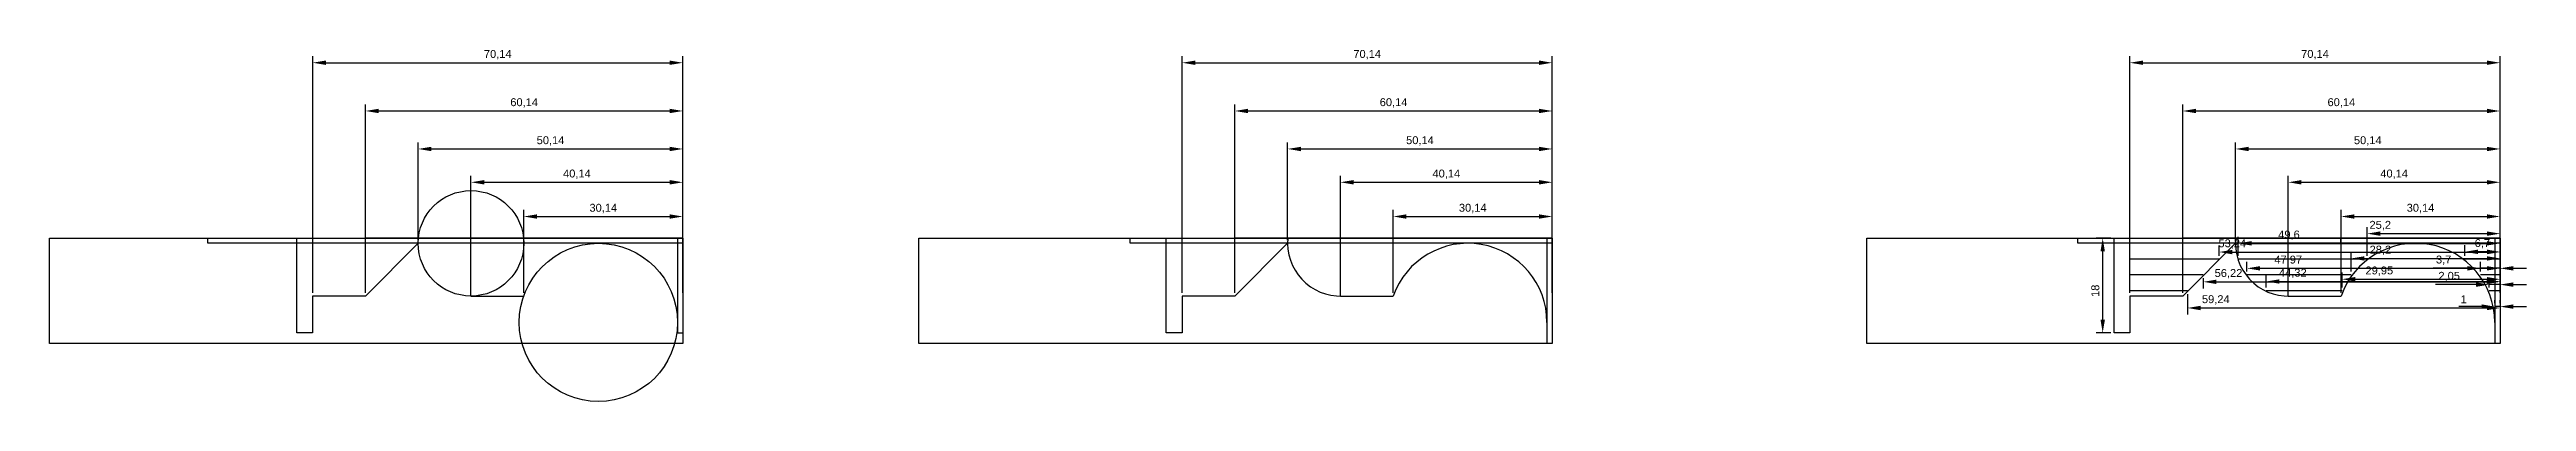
# Model space of a CAD drawing. Header units: millimetres. Extents: x 2003 to 2472, y 2217 to 2284.
import ezdxf

# ---------------------------------------------------------------- set-up
doc = ezdxf.new("R2010")
doc.units = ezdxf.units.MM
doc.styles.get("Standard").update_dxf_attribs({"font": 'arial.ttf'})
doc.dimstyles.new('ISO-25', dxfattribs={"dimtxt": 1.5, "dimasz": 2.5, "dimexe": 1.25, "dimexo": 0.625, "dimtad": 1, "dimtxsty": 'Standard', "dimcen": 2.5, "dimadec": 0, "dimazin": 0, "dimtfac": 1, "dimtmove": 0, "dimatfit": 3, "dimfxl": 1, "dimarcsym": 0})

# ---------------------------------------------------------------- blocks, each defined once
blk = doc.blocks.new('*D19')
at = {"color": 0, "lineweight": -2, "transparency": 16777216}
for p, q in [((2092.72, 2237.5), (2092.72, 2253.21)), ((2122.86, 2237.5), (2122.86, 2253.21)), ((2095.22, 2251.96), (2120.36, 2251.96))]:
    blk.add_line(p, q, dxfattribs=at)
at = {"color": 0, "transparency": 16777216}
for points in [[(2095.22, 2252.37), (2095.22, 2251.54), (2092.72, 2251.96)], [(2120.36, 2252.37), (2120.36, 2251.54), (2122.86, 2251.96)]]:
    blk.add_solid(points, dxfattribs=at)
at = {"layer": 'Defpoints', "color": 0, "transparency": 16777216}
for p in [(2122.86, 2251.96), (2092.72, 2236.88), (2122.86, 2236.88)]:
    blk.add_point(p, dxfattribs=at)
at = {"color": 0, "transparency": 16777216, "insert": (2107.79, 2253.48), "char_height": 1.5, "attachment_point": 5}
blk.add_mtext('30,14', dxfattribs=at)
blk = doc.blocks.new('*D20')
at = {"color": 0, "lineweight": -2, "transparency": 16777216}
for p, q in [((2082.72, 2237.5), (2082.72, 2259.7)), ((2085.22, 2258.45), (2120.36, 2258.45)), ((2122.86, 2237.5), (2122.86, 2259.7))]:
    blk.add_line(p, q, dxfattribs=at)
at = {"color": 0, "transparency": 16777216}
for points in [[(2085.22, 2258.87), (2085.22, 2258.03), (2082.72, 2258.45)], [(2120.36, 2258.87), (2120.36, 2258.03), (2122.86, 2258.45)]]:
    blk.add_solid(points, dxfattribs=at)
at = {"layer": 'Defpoints', "color": 0, "transparency": 16777216}
for p in [(2122.86, 2258.45), (2082.72, 2236.88), (2122.86, 2236.88)]:
    blk.add_point(p, dxfattribs=at)
at = {"color": 0, "transparency": 16777216, "insert": (2102.79, 2259.97), "char_height": 1.5, "attachment_point": 5}
blk.add_mtext('40,14', dxfattribs=at)
blk = doc.blocks.new('*D21')
at = {"color": 0, "lineweight": -2, "transparency": 16777216}
for p, q in [((2072.72, 2247.5), (2072.72, 2266.02)), ((2075.22, 2264.77), (2120.36, 2264.77)), ((2122.86, 2247.5), (2122.86, 2266.02))]:
    blk.add_line(p, q, dxfattribs=at)
at = {"color": 0, "transparency": 16777216}
for points in [[(2075.22, 2265.18), (2075.22, 2264.35), (2072.72, 2264.77)], [(2120.36, 2265.18), (2120.36, 2264.35), (2122.86, 2264.77)]]:
    blk.add_solid(points, dxfattribs=at)
at = {"layer": 'Defpoints', "color": 0, "transparency": 16777216}
for p in [(2122.86, 2264.77), (2072.72, 2246.87), (2122.86, 2246.87)]:
    blk.add_point(p, dxfattribs=at)
at = {"color": 0, "transparency": 16777216, "insert": (2097.79, 2266.29), "char_height": 1.5, "attachment_point": 5}
blk.add_mtext('50,14', dxfattribs=at)
blk = doc.blocks.new('*D22')
at = {"color": 0, "lineweight": -2, "transparency": 16777216}
for p, q in [((2062.72, 2237.5), (2062.72, 2273.22)), ((2065.22, 2271.97), (2120.36, 2271.97)), ((2122.86, 2237.5), (2122.86, 2273.22))]:
    blk.add_line(p, q, dxfattribs=at)
at = {"color": 0, "transparency": 16777216}
for points in [[(2065.22, 2272.39), (2065.22, 2271.56), (2062.72, 2271.97)], [(2120.36, 2272.39), (2120.36, 2271.56), (2122.86, 2271.97)]]:
    blk.add_solid(points, dxfattribs=at)
at = {"layer": 'Defpoints', "color": 0, "transparency": 16777216}
for p in [(2122.86, 2271.97), (2062.72, 2236.87), (2122.86, 2236.88)]:
    blk.add_point(p, dxfattribs=at)
at = {"color": 0, "transparency": 16777216, "insert": (2092.79, 2273.5), "char_height": 1.5, "attachment_point": 5}
blk.add_mtext('60,14', dxfattribs=at)
blk = doc.blocks.new('*D23')
at = {"color": 0, "lineweight": -2, "transparency": 16777216}
for p, q in [((2052.72, 2237.5), (2052.72, 2282.37)), ((2055.22, 2281.12), (2120.36, 2281.12)), ((2122.86, 2238.5), (2122.86, 2282.37))]:
    blk.add_line(p, q, dxfattribs=at)
at = {"color": 0, "transparency": 16777216}
for points in [[(2055.22, 2281.54), (2055.22, 2280.71), (2052.72, 2281.12)], [(2120.36, 2281.54), (2120.36, 2280.71), (2122.86, 2281.12)]]:
    blk.add_solid(points, dxfattribs=at)
at = {"layer": 'Defpoints', "color": 0, "transparency": 16777216}
for p in [(2122.86, 2281.12), (2052.72, 2236.87), (2122.86, 2237.87)]:
    blk.add_point(p, dxfattribs=at)
at = {"color": 0, "transparency": 16777216, "insert": (2087.79, 2282.65), "char_height": 1.5, "attachment_point": 5}
blk.add_mtext('70,14', dxfattribs=at)
blk = doc.blocks.new('*D24')
at = {"color": 0, "lineweight": -2, "transparency": 16777216}
for p, q in [((2257.47, 2237.5), (2257.47, 2253.21)), ((2287.61, 2237.5), (2287.61, 2253.21)), ((2259.97, 2251.96), (2285.11, 2251.96))]:
    blk.add_line(p, q, dxfattribs=at)
at = {"color": 0, "transparency": 16777216}
for points in [[(2259.97, 2252.37), (2259.97, 2251.54), (2257.47, 2251.96)], [(2285.11, 2252.37), (2285.11, 2251.54), (2287.61, 2251.96)]]:
    blk.add_solid(points, dxfattribs=at)
at = {"layer": 'Defpoints', "color": 0, "transparency": 16777216}
for p in [(2287.61, 2251.96), (2257.47, 2236.88), (2287.61, 2236.88)]:
    blk.add_point(p, dxfattribs=at)
at = {"color": 0, "transparency": 16777216, "insert": (2272.54, 2253.48), "char_height": 1.5, "attachment_point": 5}
blk.add_mtext('30,14', dxfattribs=at)
blk = doc.blocks.new('*D25')
at = {"color": 0, "lineweight": -2, "transparency": 16777216}
for p, q in [((2247.47, 2237.5), (2247.47, 2259.7)), ((2249.97, 2258.45), (2285.11, 2258.45)), ((2287.61, 2237.5), (2287.61, 2259.7))]:
    blk.add_line(p, q, dxfattribs=at)
at = {"color": 0, "transparency": 16777216}
for points in [[(2249.97, 2258.87), (2249.97, 2258.03), (2247.47, 2258.45)], [(2285.11, 2258.87), (2285.11, 2258.03), (2287.61, 2258.45)]]:
    blk.add_solid(points, dxfattribs=at)
at = {"layer": 'Defpoints', "color": 0, "transparency": 16777216}
for p in [(2287.61, 2258.45), (2247.47, 2236.88), (2287.61, 2236.88)]:
    blk.add_point(p, dxfattribs=at)
at = {"color": 0, "transparency": 16777216, "insert": (2267.54, 2259.97), "char_height": 1.5, "attachment_point": 5}
blk.add_mtext('40,14', dxfattribs=at)
blk = doc.blocks.new('*D26')
at = {"color": 0, "lineweight": -2, "transparency": 16777216}
for p, q in [((2237.47, 2247.5), (2237.47, 2266.02)), ((2239.97, 2264.77), (2285.11, 2264.77)), ((2287.61, 2247.5), (2287.61, 2266.02))]:
    blk.add_line(p, q, dxfattribs=at)
at = {"color": 0, "transparency": 16777216}
for points in [[(2239.97, 2265.18), (2239.97, 2264.35), (2237.47, 2264.77)], [(2285.11, 2265.18), (2285.11, 2264.35), (2287.61, 2264.77)]]:
    blk.add_solid(points, dxfattribs=at)
at = {"layer": 'Defpoints', "color": 0, "transparency": 16777216}
for p in [(2287.61, 2264.77), (2237.47, 2246.87), (2287.61, 2246.87)]:
    blk.add_point(p, dxfattribs=at)
at = {"color": 0, "transparency": 16777216, "insert": (2262.54, 2266.29), "char_height": 1.5, "attachment_point": 5}
blk.add_mtext('50,14', dxfattribs=at)
blk = doc.blocks.new('*D27')
at = {"color": 0, "lineweight": -2, "transparency": 16777216}
for p, q in [((2227.47, 2237.5), (2227.47, 2273.22)), ((2229.97, 2271.97), (2285.11, 2271.97)), ((2287.61, 2237.5), (2287.61, 2273.22))]:
    blk.add_line(p, q, dxfattribs=at)
at = {"color": 0, "transparency": 16777216}
for points in [[(2229.97, 2272.39), (2229.97, 2271.56), (2227.47, 2271.97)], [(2285.11, 2272.39), (2285.11, 2271.56), (2287.61, 2271.97)]]:
    blk.add_solid(points, dxfattribs=at)
at = {"layer": 'Defpoints', "color": 0, "transparency": 16777216}
for p in [(2287.61, 2271.97), (2227.47, 2236.87), (2287.61, 2236.88)]:
    blk.add_point(p, dxfattribs=at)
at = {"color": 0, "transparency": 16777216, "insert": (2257.54, 2273.5), "char_height": 1.5, "attachment_point": 5}
blk.add_mtext('60,14', dxfattribs=at)
blk = doc.blocks.new('*D28')
at = {"color": 0, "lineweight": -2, "transparency": 16777216}
for p, q in [((2217.47, 2237.5), (2217.47, 2282.37)), ((2219.97, 2281.12), (2285.11, 2281.12)), ((2287.61, 2238.5), (2287.61, 2282.37))]:
    blk.add_line(p, q, dxfattribs=at)
at = {"color": 0, "transparency": 16777216}
for points in [[(2219.97, 2281.54), (2219.97, 2280.71), (2217.47, 2281.12)], [(2285.11, 2281.54), (2285.11, 2280.71), (2287.61, 2281.12)]]:
    blk.add_solid(points, dxfattribs=at)
at = {"layer": 'Defpoints', "color": 0, "transparency": 16777216}
for p in [(2287.61, 2281.12), (2217.47, 2236.87), (2287.61, 2237.87)]:
    blk.add_point(p, dxfattribs=at)
at = {"color": 0, "transparency": 16777216, "insert": (2252.54, 2282.65), "char_height": 1.5, "attachment_point": 5}
blk.add_mtext('70,14', dxfattribs=at)
blk = doc.blocks.new('*D29')
at = {"color": 0, "lineweight": -2, "transparency": 16777216}
for p, q in [((2437.07, 2237.5), (2437.07, 2253.21)), ((2467.21, 2237.5), (2467.21, 2253.21)), ((2439.57, 2251.96), (2464.71, 2251.96))]:
    blk.add_line(p, q, dxfattribs=at)
at = {"color": 0, "transparency": 16777216}
for points in [[(2439.57, 2252.37), (2439.57, 2251.54), (2437.07, 2251.96)], [(2464.71, 2252.37), (2464.71, 2251.54), (2467.21, 2251.96)]]:
    blk.add_solid(points, dxfattribs=at)
at = {"layer": 'Defpoints', "color": 0, "transparency": 16777216}
for p in [(2467.21, 2251.96), (2437.07, 2236.88), (2467.21, 2236.88)]:
    blk.add_point(p, dxfattribs=at)
at = {"color": 0, "transparency": 16777216, "insert": (2452.14, 2253.48), "char_height": 1.5, "attachment_point": 5}
blk.add_mtext('30,14', dxfattribs=at)
blk = doc.blocks.new('*D30')
at = {"color": 0, "lineweight": -2, "transparency": 16777216}
for p, q in [((2427.07, 2237.5), (2427.07, 2259.7)), ((2429.57, 2258.45), (2464.71, 2258.45)), ((2467.21, 2237.5), (2467.21, 2259.7))]:
    blk.add_line(p, q, dxfattribs=at)
at = {"color": 0, "transparency": 16777216}
for points in [[(2429.57, 2258.87), (2429.57, 2258.03), (2427.07, 2258.45)], [(2464.71, 2258.87), (2464.71, 2258.03), (2467.21, 2258.45)]]:
    blk.add_solid(points, dxfattribs=at)
at = {"layer": 'Defpoints', "color": 0, "transparency": 16777216}
for p in [(2467.21, 2258.45), (2427.07, 2236.88), (2467.21, 2236.88)]:
    blk.add_point(p, dxfattribs=at)
at = {"color": 0, "transparency": 16777216, "insert": (2447.14, 2259.97), "char_height": 1.5, "attachment_point": 5}
blk.add_mtext('40,14', dxfattribs=at)
blk = doc.blocks.new('*D31')
at = {"color": 0, "lineweight": -2, "transparency": 16777216}
for p, q in [((2417.07, 2247.5), (2417.07, 2266.02)), ((2419.57, 2264.77), (2464.71, 2264.77)), ((2467.21, 2247.5), (2467.21, 2266.02))]:
    blk.add_line(p, q, dxfattribs=at)
at = {"color": 0, "transparency": 16777216}
for points in [[(2419.57, 2265.18), (2419.57, 2264.35), (2417.07, 2264.77)], [(2464.71, 2265.18), (2464.71, 2264.35), (2467.21, 2264.77)]]:
    blk.add_solid(points, dxfattribs=at)
at = {"layer": 'Defpoints', "color": 0, "transparency": 16777216}
for p in [(2467.21, 2264.77), (2417.07, 2246.87), (2467.21, 2246.87)]:
    blk.add_point(p, dxfattribs=at)
at = {"color": 0, "transparency": 16777216, "insert": (2442.14, 2266.29), "char_height": 1.5, "attachment_point": 5}
blk.add_mtext('50,14', dxfattribs=at)
blk = doc.blocks.new('*D32')
at = {"color": 0, "lineweight": -2, "transparency": 16777216}
for p, q in [((2407.07, 2237.5), (2407.07, 2273.22)), ((2409.57, 2271.97), (2464.71, 2271.97)), ((2467.21, 2237.5), (2467.21, 2273.22))]:
    blk.add_line(p, q, dxfattribs=at)
at = {"color": 0, "transparency": 16777216}
for points in [[(2409.57, 2272.39), (2409.57, 2271.56), (2407.07, 2271.97)], [(2464.71, 2272.39), (2464.71, 2271.56), (2467.21, 2271.97)]]:
    blk.add_solid(points, dxfattribs=at)
at = {"layer": 'Defpoints', "color": 0, "transparency": 16777216}
for p in [(2467.21, 2271.97), (2407.07, 2236.87), (2467.21, 2236.88)]:
    blk.add_point(p, dxfattribs=at)
at = {"color": 0, "transparency": 16777216, "insert": (2437.14, 2273.5), "char_height": 1.5, "attachment_point": 5}
blk.add_mtext('60,14', dxfattribs=at)
blk = doc.blocks.new('*D33')
at = {"color": 0, "lineweight": -2, "transparency": 16777216}
for p, q in [((2397.07, 2237.5), (2397.07, 2282.37)), ((2399.57, 2281.12), (2464.71, 2281.12)), ((2467.21, 2238.5), (2467.21, 2282.37))]:
    blk.add_line(p, q, dxfattribs=at)
at = {"color": 0, "transparency": 16777216}
for points in [[(2399.57, 2281.54), (2399.57, 2280.71), (2397.07, 2281.12)], [(2464.71, 2281.54), (2464.71, 2280.71), (2467.21, 2281.12)]]:
    blk.add_solid(points, dxfattribs=at)
at = {"layer": 'Defpoints', "color": 0, "transparency": 16777216}
for p in [(2467.21, 2281.12), (2397.07, 2236.87), (2467.21, 2237.87)]:
    blk.add_point(p, dxfattribs=at)
at = {"color": 0, "transparency": 16777216, "insert": (2432.14, 2282.65), "char_height": 1.5, "attachment_point": 5}
blk.add_mtext('70,14', dxfattribs=at)
blk = doc.blocks.new('*D36')
at = {"color": 0, "lineweight": -2, "transparency": 16777216}
for p, q in [((2460.51, 2244.5), (2460.51, 2246.51)), ((2464.71, 2245.26), (2463.01, 2245.26)), ((2467.21, 2244.5), (2467.21, 2246.51))]:
    blk.add_line(p, q, dxfattribs=at)
at = {"color": 0, "transparency": 16777216}
for points in [[(2463.01, 2245.68), (2463.01, 2244.84), (2460.51, 2245.26)], [(2464.71, 2245.68), (2464.71, 2244.84), (2467.21, 2245.26)]]:
    blk.add_solid(points, dxfattribs=at)
at = {"layer": 'Defpoints', "color": 0, "transparency": 16777216}
for p in [(2460.51, 2245.26), (2460.51, 2243.87), (2467.21, 2243.87)]:
    blk.add_point(p, dxfattribs=at)
at = {"color": 0, "transparency": 16777216, "insert": (2463.86, 2246.79), "char_height": 1.5, "attachment_point": 5}
blk.add_mtext('6,7', dxfattribs=at)
blk = doc.blocks.new('*D37')
at = {"color": 0, "lineweight": -2, "transparency": 16777216}
for p, q in [((2461.01, 2242.13), (2454.53, 2242.13)), ((2463.51, 2241.5), (2463.51, 2243.38)), ((2467.21, 2242.13), (2463.51, 2242.13)), ((2467.21, 2241.5), (2467.21, 2243.38)), ((2469.71, 2242.13), (2472.21, 2242.13))]:
    blk.add_line(p, q, dxfattribs=at)
at = {"color": 0, "transparency": 16777216}
for points in [[(2461.01, 2242.55), (2461.01, 2241.71), (2463.51, 2242.13)], [(2469.71, 2242.55), (2469.71, 2241.71), (2467.21, 2242.13)]]:
    blk.add_solid(points, dxfattribs=at)
at = {"layer": 'Defpoints', "color": 0, "transparency": 16777216}
for p in [(2463.51, 2242.13), (2463.51, 2240.87), (2467.21, 2240.87)]:
    blk.add_point(p, dxfattribs=at)
at = {"color": 0, "transparency": 16777216, "insert": (2456.52, 2243.66), "char_height": 1.5, "attachment_point": 5}
blk.add_mtext('3,7', dxfattribs=at)
blk = doc.blocks.new('*D38')
at = {"color": 0, "lineweight": -2, "transparency": 16777216}
for p, q in [((2462.66, 2239.04), (2454.98, 2239.04)), ((2465.16, 2238.5), (2465.16, 2240.29)), ((2467.21, 2239.04), (2465.16, 2239.04)), ((2467.21, 2238.5), (2467.21, 2240.29)), ((2469.71, 2239.04), (2472.21, 2239.04))]:
    blk.add_line(p, q, dxfattribs=at)
at = {"color": 0, "transparency": 16777216}
for points in [[(2462.66, 2239.46), (2462.66, 2238.62), (2465.16, 2239.04)], [(2469.71, 2239.46), (2469.71, 2238.62), (2467.21, 2239.04)]]:
    blk.add_solid(points, dxfattribs=at)
at = {"layer": 'Defpoints', "color": 0, "transparency": 16777216}
for p in [(2465.16, 2239.04), (2465.16, 2237.87), (2467.21, 2237.87)]:
    blk.add_point(p, dxfattribs=at)
at = {"color": 0, "transparency": 16777216, "insert": (2457.57, 2240.57), "char_height": 1.5, "attachment_point": 5}
blk.add_mtext('2,05', dxfattribs=at)
blk = doc.blocks.new('*D39')
at = {"color": 0, "lineweight": -2, "transparency": 16777216}
for p, q in [((2463.71, 2234.87), (2459.41, 2234.87)), ((2466.21, 2235.5), (2466.21, 2236.12)), ((2467.21, 2234.87), (2466.21, 2234.87)), ((2467.21, 2235.5), (2467.21, 2236.12)), ((2469.71, 2234.87), (2472.21, 2234.87))]:
    blk.add_line(p, q, dxfattribs=at)
at = {"color": 0, "transparency": 16777216}
for points in [[(2463.71, 2235.29), (2463.71, 2234.46), (2466.21, 2234.87)], [(2469.71, 2235.29), (2469.71, 2234.46), (2467.21, 2234.87)]]:
    blk.add_solid(points, dxfattribs=at)
at = {"layer": 'Defpoints', "color": 0, "transparency": 16777216}
for p in [(2466.21, 2234.87), (2466.21, 2234.87), (2467.21, 2234.87)]:
    blk.add_point(p, dxfattribs=at)
at = {"color": 0, "transparency": 16777216, "insert": (2460.31, 2236.25), "char_height": 1.5, "attachment_point": 5}
blk.add_mtext('1', dxfattribs=at)
blk = doc.blocks.new('*D40')
at = {"color": 0, "lineweight": -2, "transparency": 16777216}
for p, q in [((2442.01, 2244.5), (2442.01, 2249.96)), ((2444.51, 2248.71), (2464.71, 2248.71)), ((2467.21, 2244.5), (2467.21, 2249.96))]:
    blk.add_line(p, q, dxfattribs=at)
at = {"color": 0, "transparency": 16777216}
for points in [[(2444.51, 2249.13), (2444.51, 2248.29), (2442.01, 2248.71)], [(2464.71, 2249.13), (2464.71, 2248.29), (2467.21, 2248.71)]]:
    blk.add_solid(points, dxfattribs=at)
at = {"layer": 'Defpoints', "color": 0, "transparency": 16777216}
for p in [(2467.21, 2248.71), (2442.01, 2243.87), (2467.21, 2243.87)]:
    blk.add_point(p, dxfattribs=at)
at = {"color": 0, "transparency": 16777216, "insert": (2444.51, 2250.24), "char_height": 1.5, "attachment_point": 5}
blk.add_mtext('25,2', dxfattribs=at)
blk = doc.blocks.new('*D41')
at = {"color": 0, "lineweight": -2, "transparency": 16777216}
for p, q in [((2439.01, 2241.5), (2439.01, 2245.25)), ((2441.51, 2244), (2464.71, 2244)), ((2467.21, 2241.5), (2467.21, 2245.25))]:
    blk.add_line(p, q, dxfattribs=at)
at = {"color": 0, "transparency": 16777216}
for points in [[(2441.51, 2244.42), (2441.51, 2243.59), (2439.01, 2244)], [(2464.71, 2244.42), (2464.71, 2243.59), (2467.21, 2244)]]:
    blk.add_solid(points, dxfattribs=at)
at = {"layer": 'Defpoints', "color": 0, "transparency": 16777216}
for p in [(2467.21, 2244), (2439.01, 2240.87), (2467.21, 2240.87)]:
    blk.add_point(p, dxfattribs=at)
at = {"color": 0, "transparency": 16777216, "insert": (2444.53, 2245.53), "char_height": 1.5, "attachment_point": 5}
blk.add_mtext('28,2', dxfattribs=at)
blk = doc.blocks.new('*D42')
at = {"color": 0, "lineweight": -2, "transparency": 16777216}
for p, q in [((2437.26, 2238.5), (2437.26, 2241.31)), ((2439.76, 2240.06), (2464.71, 2240.06)), ((2467.21, 2238.5), (2467.21, 2241.31))]:
    blk.add_line(p, q, dxfattribs=at)
at = {"color": 0, "transparency": 16777216}
for points in [[(2439.76, 2240.48), (2439.76, 2239.64), (2437.26, 2240.06)], [(2464.71, 2240.48), (2464.71, 2239.64), (2467.21, 2240.06)]]:
    blk.add_solid(points, dxfattribs=at)
at = {"layer": 'Defpoints', "color": 0, "transparency": 16777216}
for p in [(2467.21, 2240.06), (2437.26, 2237.87), (2467.21, 2237.87)]:
    blk.add_point(p, dxfattribs=at)
at = {"color": 0, "transparency": 16777216, "insert": (2444.33, 2241.59), "char_height": 1.5, "attachment_point": 5}
blk.add_mtext('29,95', dxfattribs=at)
blk = doc.blocks.new('*D44')
at = {"color": 0, "lineweight": -2, "transparency": 16777216}
for p, q in [((2417.61, 2244.5), (2417.61, 2248.12)), ((2420.11, 2246.87), (2464.71, 2246.87)), ((2467.21, 2244.5), (2467.21, 2248.12))]:
    blk.add_line(p, q, dxfattribs=at)
at = {"color": 0, "transparency": 16777216}
for points in [[(2420.11, 2247.29), (2420.11, 2246.46), (2417.61, 2246.87)], [(2464.71, 2247.29), (2464.71, 2246.46), (2467.21, 2246.87)]]:
    blk.add_solid(points, dxfattribs=at)
at = {"layer": 'Defpoints', "color": 0, "transparency": 16777216}
for p in [(2417.61, 2243.87), (2467.21, 2246.87), (2467.21, 2243.87)]:
    blk.add_point(p, dxfattribs=at)
at = {"color": 0, "transparency": 16777216, "insert": (2427.21, 2248.4), "char_height": 1.5, "attachment_point": 5}
blk.add_mtext('49,6', dxfattribs=at)
blk = doc.blocks.new('*D45')
at = {"color": 0, "lineweight": -2, "transparency": 16777216}
for p, q in [((2419.24, 2241.5), (2419.24, 2243.38)), ((2421.74, 2242.13), (2464.71, 2242.13)), ((2467.21, 2241.5), (2467.21, 2243.38))]:
    blk.add_line(p, q, dxfattribs=at)
at = {"color": 0, "transparency": 16777216}
for points in [[(2421.74, 2242.54), (2421.74, 2241.71), (2419.24, 2242.13)], [(2464.71, 2242.54), (2464.71, 2241.71), (2467.21, 2242.13)]]:
    blk.add_solid(points, dxfattribs=at)
at = {"layer": 'Defpoints', "color": 0, "transparency": 16777216}
for p in [(2419.24, 2240.87), (2467.21, 2242.13), (2467.21, 2240.87)]:
    blk.add_point(p, dxfattribs=at)
at = {"color": 0, "transparency": 16777216, "insert": (2427.07, 2243.65), "char_height": 1.5, "attachment_point": 5}
blk.add_mtext('47,97', dxfattribs=at)
blk = doc.blocks.new('*D46')
at = {"color": 0, "lineweight": -2, "transparency": 16777216}
for p, q in [((2422.89, 2238.5), (2422.89, 2240.88)), ((2425.39, 2239.63), (2464.71, 2239.63)), ((2467.21, 2238.5), (2467.21, 2240.88))]:
    blk.add_line(p, q, dxfattribs=at)
at = {"color": 0, "transparency": 16777216}
for points in [[(2425.39, 2240.05), (2425.39, 2239.22), (2422.89, 2239.63)], [(2464.71, 2240.05), (2464.71, 2239.22), (2467.21, 2239.63)]]:
    blk.add_solid(points, dxfattribs=at)
at = {"layer": 'Defpoints', "color": 0, "transparency": 16777216}
for p in [(2467.21, 2239.63), (2422.89, 2237.87), (2467.21, 2237.87)]:
    blk.add_point(p, dxfattribs=at)
at = {"color": 0, "transparency": 16777216, "insert": (2427.94, 2241.16), "char_height": 1.5, "attachment_point": 5}
blk.add_mtext('44,32', dxfattribs=at)
blk = doc.blocks.new('*D48')
at = {"color": 0, "lineweight": -2, "transparency": 16777216}
for p, q in [((2413.97, 2244.5), (2413.97, 2246.47)), ((2416.47, 2245.22), (2464.71, 2245.22)), ((2467.21, 2244.5), (2467.21, 2246.47))]:
    blk.add_line(p, q, dxfattribs=at)
at = {"color": 0, "transparency": 16777216}
for points in [[(2416.47, 2245.63), (2416.47, 2244.8), (2413.97, 2245.22)], [(2464.71, 2245.63), (2464.71, 2244.8), (2467.21, 2245.22)]]:
    blk.add_solid(points, dxfattribs=at)
at = {"layer": 'Defpoints', "color": 0, "transparency": 16777216}
for p in [(2413.97, 2243.87), (2467.21, 2245.22), (2467.21, 2243.87)]:
    blk.add_point(p, dxfattribs=at)
at = {"color": 0, "transparency": 16777216, "insert": (2416.47, 2246.74), "char_height": 1.5, "attachment_point": 5}
blk.add_mtext('53,24', dxfattribs=at)
blk = doc.blocks.new('*D49')
at = {"color": 0, "lineweight": -2, "transparency": 16777216}
for p, q in [((2410.97, 2240.25), (2410.97, 2238.32)), ((2413.47, 2239.57), (2464.69, 2239.57)), ((2467.19, 2241.51), (2467.19, 2238.32))]:
    blk.add_line(p, q, dxfattribs=at)
at = {"color": 0, "transparency": 16777216}
for points in [[(2413.47, 2239.99), (2413.47, 2239.16), (2410.97, 2239.57)], [(2464.69, 2239.99), (2464.69, 2239.16), (2467.19, 2239.57)]]:
    blk.add_solid(points, dxfattribs=at)
at = {"layer": 'Defpoints', "color": 0, "transparency": 16777216}
for p in [(2410.97, 2240.87), (2467.19, 2242.13), (2467.19, 2239.57)]:
    blk.add_point(p, dxfattribs=at)
at = {"color": 0, "transparency": 16777216, "insert": (2415.75, 2241.1), "char_height": 1.5, "attachment_point": 5}
blk.add_mtext('56,22', dxfattribs=at)
blk = doc.blocks.new('*D50')
at = {"color": 0, "lineweight": -2, "transparency": 16777216}
for p, q in [((2407.97, 2237.25), (2407.97, 2233.36)), ((2410.47, 2234.61), (2464.71, 2234.61)), ((2467.21, 2237.25), (2467.21, 2233.36))]:
    blk.add_line(p, q, dxfattribs=at)
at = {"color": 0, "transparency": 16777216}
for points in [[(2410.47, 2235.03), (2410.47, 2234.19), (2407.97, 2234.61)], [(2464.71, 2235.03), (2464.71, 2234.19), (2467.21, 2234.61)]]:
    blk.add_solid(points, dxfattribs=at)
at = {"layer": 'Defpoints', "color": 0, "transparency": 16777216}
for p in [(2407.97, 2237.87), (2467.21, 2237.87), (2467.21, 2234.61)]:
    blk.add_point(p, dxfattribs=at)
at = {"color": 0, "transparency": 16777216, "insert": (2413.34, 2236.14), "char_height": 1.5, "attachment_point": 5}
blk.add_mtext('59,24', dxfattribs=at)
blk = doc.blocks.new('*D51')
at = {"color": 0, "lineweight": -2, "transparency": 16777216}
for p, q in [((2393.45, 2247.87), (2390.66, 2247.87)), ((2391.91, 2232.37), (2391.91, 2245.37)), ((2393.45, 2229.87), (2390.66, 2229.87))]:
    blk.add_line(p, q, dxfattribs=at)
at = {"color": 0, "transparency": 16777216}
for points in [[(2391.5, 2245.37), (2392.33, 2245.37), (2391.91, 2247.87)], [(2391.5, 2232.37), (2392.33, 2232.37), (2391.91, 2229.87)]]:
    blk.add_solid(points, dxfattribs=at)
at = {"layer": 'Defpoints', "color": 0, "transparency": 16777216}
for p in [(2391.91, 2247.87), (2394.07, 2247.87), (2394.07, 2229.87)]:
    blk.add_point(p, dxfattribs=at)
at = {"color": 0, "transparency": 16777216, "insert": (2390.52, 2237.87), "char_height": 1.5, "attachment_point": 5, "rotation": 90}
blk.add_mtext('18', dxfattribs=at)

msp = doc.modelspace()

# ---------------------------------------------------------------- linework, layer by layer
for p, q in [((2002.858, 2247.873), (2122.858, 2247.873)), ((2002.858, 2227.873), (2002.858, 2247.873)), ((2032.858, 2246.873), (2032.858, 2247.873)), ((2122.858, 2246.873), (2032.858, 2246.873)), ((2049.717, 2229.873), (2049.717, 2247.873)), ((2062.717, 2236.873), (2072.717, 2246.873)), ((2122.858, 2247.873), (2062.858, 2247.873)), ((2082.717, 2236.878), (2082.717, 2246.873)), ((2122.858, 2247.873), (2092.858, 2247.873)), ((2122.858, 2247.873), (2121.858, 2247.873)), ((2121.858, 2247.873), (2121.858, 2229.873)), ((2122.858, 2247.873), (2122.858, 2227.873)), ((2122.858, 2247.873), (2122.858, 2246.873)), ((2122.858, 2247.873), (2122.858, 2231.873)), ((2167.609, 2247.873), (2287.609, 2247.873)), ((2167.609, 2227.873), (2167.609, 2247.873)), ((2207.609, 2246.873), (2207.609, 2247.873)), ((2287.609, 2246.873), (2207.609, 2246.873)), ((2214.469, 2229.873), (2214.469, 2247.873)), ((2227.469, 2236.873), (2237.469, 2246.873)), ((2287.609, 2247.873), (2227.609, 2247.873)), ((2247.469, 2236.878), (2247.469, 2246.873)), ((2287.609, 2247.873), (2257.609, 2247.873)), ((2287.609, 2247.873), (2286.609, 2247.873)), ((2286.609, 2247.873), (2286.609, 2227.873)), ((2287.609, 2247.873), (2287.609, 2227.873)), ((2287.609, 2247.873), (2287.609, 2246.873)), ((2287.609, 2247.873), (2287.609, 2231.873)), ((2347.212, 2247.873), (2467.212, 2247.873)), ((2347.212, 2227.873), (2347.212, 2247.873)), ((2394.071, 2229.873), (2394.071, 2247.873)), ((2407.071, 2236.873), (2417.071, 2246.873)), ((2467.212, 2247.873), (2407.212, 2247.873)), ((2427.071, 2236.878), (2427.071, 2246.873)), ((2467.212, 2247.873), (2437.212, 2247.873)), ((2467.212, 2247.873), (2466.212, 2247.873)), ((2467.212, 2247.873), (2467.212, 2227.873)), ((2467.212, 2247.873), (2467.212, 2246.873)), ((2467.212, 2247.873), (2467.212, 2231.873)), ((2062.717, 2236.873), (2052.717, 2236.873)), ((2052.717, 2236.873), (2052.717, 2229.873)), ((2082.717, 2236.878), (2092.717, 2236.878)), ((2227.469, 2236.873), (2217.469, 2236.873)), ((2217.469, 2236.873), (2217.469, 2229.873)), ((2247.469, 2236.878), (2257.469, 2236.878)), ((2407.071, 2236.873), (2397.071, 2236.873)), ((2397.071, 2236.873), (2397.071, 2229.873)), ((2427.071, 2236.878), (2437.071, 2236.878)), ((2052.717, 2229.873), (2049.717, 2229.873)), ((2121.858, 2229.873), (2122.858, 2229.873)), ((2217.469, 2229.873), (2214.469, 2229.873)), ((2397.071, 2229.873), (2394.071, 2229.873)), ((2122.858, 2227.873), (2002.858, 2227.873)), ((2287.609, 2227.873), (2167.609, 2227.873)), ((2467.212, 2227.873), (2347.212, 2227.873))]:
    msp.add_line(p, q)
at = {"color": 61, "true_color": 0xedee99}
for p, q in [((2387.212, 2246.873), (2387.212, 2247.873)), ((2467.212, 2246.873), (2387.212, 2246.873)), ((2466.212, 2247.873), (2466.212, 2227.873))]:
    msp.add_line(p, q, dxfattribs=at)
at = {"color": 6}
for p, q in [((2413.971, 2243.873), (2397.071, 2243.873)), ((2442.012, 2243.873), (2417.613, 2243.873)), ((2417.613, 2243.873), (2417.632, 2243.873)), ((2467.212, 2243.873), (2460.512, 2243.873)), ((2410.971, 2240.873), (2397.071, 2240.873)), ((2439.012, 2240.873), (2419.242, 2240.873)), ((2467.212, 2240.873), (2463.512, 2240.873)), ((2407.971, 2237.873), (2397.071, 2237.873)), ((2437.264, 2237.873), (2422.892, 2237.873)), ((2467.212, 2237.873), (2465.16, 2237.873)), ((2467.212, 2234.873), (2466.158, 2234.873))]:
    msp.add_line(p, q, dxfattribs=at)
for centre, radius in [((2082.717, 2246.873), 10), ((2106.858, 2231.873), 15)]:
    msp.add_circle(centre, radius)
for centre, radius, start, end in [((2247.469, 2246.873), 10, 174.26083, 271.80277), ((2247.469, 2246.873), 10, 0, 5.73917), ((2271.609, 2231.873), 15, 0, 160.50873), ((2427.071, 2246.873), 10, 174.26083, 271.80277), ((2427.071, 2246.873), 10, 0, 5.73917), ((2451.212, 2231.873), 15, 0, 160.50873)]:
    msp.add_arc(centre, radius, start, end)

# ---------------------------------------------------------------- dimensions: what is measured, and where the dimension line sits
for base, p1, p2, picture, middle in [((2122.858, 2281.123), (2052.717, 2236.873), (2122.858, 2237.873), '*D23', (2087.788, 2282.649)), ((2287.609, 2281.123), (2217.469, 2236.873), (2287.609, 2237.873), '*D28', (2252.539, 2282.649)), ((2467.212, 2281.123), (2397.071, 2236.873), (2467.212, 2237.873), '*D33', (2432.142, 2282.649)), ((2122.858, 2271.972), (2062.717, 2236.873), (2122.858, 2236.878), '*D22', (2092.788, 2273.498)), ((2287.609, 2271.972), (2227.469, 2236.873), (2287.609, 2236.878), '*D27', (2257.539, 2273.498)), ((2467.212, 2271.972), (2407.071, 2236.873), (2467.212, 2236.878), '*D32', (2437.142, 2273.498)), ((2122.858, 2264.768), (2072.717, 2246.873), (2122.858, 2246.873), '*D21', (2097.788, 2266.294)), ((2287.609, 2264.768), (2237.469, 2246.873), (2287.609, 2246.873), '*D26', (2262.539, 2266.294)), ((2467.212, 2264.768), (2417.071, 2246.873), (2467.212, 2246.873), '*D31', (2442.142, 2266.294)), ((2122.858, 2258.448), (2082.717, 2236.878), (2122.858, 2236.878), '*D20', (2102.788, 2259.975)), ((2287.609, 2258.448), (2247.469, 2236.878), (2287.609, 2236.878), '*D25', (2267.539, 2259.975)), ((2467.212, 2258.448), (2427.071, 2236.878), (2467.212, 2236.878), '*D30', (2447.142, 2259.975)), ((2122.858, 2251.958), (2092.717, 2236.878), (2122.858, 2236.878), '*D19', (2107.788, 2253.485)), ((2287.609, 2251.958), (2257.469, 2236.878), (2287.609, 2236.878), '*D24', (2272.539, 2253.485)), ((2467.212, 2251.958), (2437.071, 2236.878), (2467.212, 2236.878), '*D29', (2452.142, 2253.485))]:
    dim = msp.add_linear_dim(base=base, p1=p1, p2=p2, dimstyle='ISO-25')
    dim.commit()
    dim.dimension.update_dxf_attribs({"geometry": picture, "text_midpoint": middle})
at = {"color": 4}
for base, p1, p2, picture, middle in [((2467.212, 2246.873), (2417.613, 2243.873), (2467.212, 2243.873), '*D44', (2427.212, 2246.873)), ((2467.212, 2242.128), (2419.242, 2240.873), (2467.212, 2240.873), '*D45', (2427.071, 2242.128)), ((2467.212, 2239.634), (2422.892, 2237.873), (2467.212, 2237.873), '*D46', (2427.945, 2239.634))]:
    dim = msp.add_linear_dim(base=base, p1=p1, p2=p2, dimstyle='ISO-25', dxfattribs=at)
    dim.commit()
    dim.dimension.update_dxf_attribs({"geometry": picture, "text_midpoint": middle, "dimtype": 160})
at = {"color": 6}
for base, p1, p2, picture, middle in [((2467.212, 2248.709), (2442.012, 2243.873), (2467.212, 2243.873), '*D40', (2444.512, 2248.709)), ((2467.212, 2244.005), (2439.012, 2240.873), (2467.212, 2240.873), '*D41', (2444.527, 2244.005)), ((2463.512, 2242.131), (2467.212, 2240.873), (2463.512, 2240.873), '*D37', (2456.522, 2242.131)), ((2467.212, 2240.059), (2437.264, 2237.873), (2467.212, 2237.873), '*D42', (2444.329, 2240.059))]:
    dim = msp.add_linear_dim(base=base, p1=p1, p2=p2, dimstyle='ISO-25', dxfattribs=at)
    dim.commit()
    dim.dimension.update_dxf_attribs({"geometry": picture, "text_midpoint": middle, "dimtype": 160})
at = {"color": 3}
dim = msp.add_linear_dim(base=(2391.915, 2247.873), p1=(2394.071, 2229.873), p2=(2394.071, 2247.873), angle=90, dimstyle='ISO-25', dxfattribs=at)
dim.commit()
dim.dimension.update_dxf_attribs({"geometry": '*D51', "text_midpoint": (2391.915, 2237.868), "dimtype": 160})
for base, p1, p2, picture, middle in [((2467.212, 2245.217), (2413.971, 2243.873), (2467.212, 2243.873), '*D48', (2416.471, 2245.217)), ((2467.191, 2239.573), (2410.971, 2240.873), (2467.191, 2242.131), '*D49', (2415.746, 2239.573)), ((2467.212, 2234.61), (2407.971, 2237.873), (2467.212, 2237.873), '*D50', (2413.344, 2234.61))]:
    dim = msp.add_linear_dim(base=base, p1=p1, p2=p2, dimstyle='ISO-25', dxfattribs=at)
    dim.commit()
    dim.dimension.update_dxf_attribs({"geometry": picture, "text_midpoint": middle, "dimtype": 160})
at = {"color": 6}
for base, p1, p2, picture, middle in [((2460.512, 2245.262), (2467.212, 2243.873), (2460.512, 2243.873), '*D36', (2463.862, 2246.788)), ((2465.16, 2239.041), (2467.212, 2237.873), (2465.16, 2237.873), '*D38', (2457.568, 2240.567)), ((2466.212, 2234.873), (2467.212, 2234.873), (2466.212, 2234.873), '*D39', (2460.311, 2236.251))]:
    dim = msp.add_linear_dim(base=base, p1=p1, p2=p2, dimstyle='ISO-25', dxfattribs=at)
    dim.commit()
    dim.dimension.update_dxf_attribs({"geometry": picture, "text_midpoint": middle})

doc.saveas('drawing.dxf')
